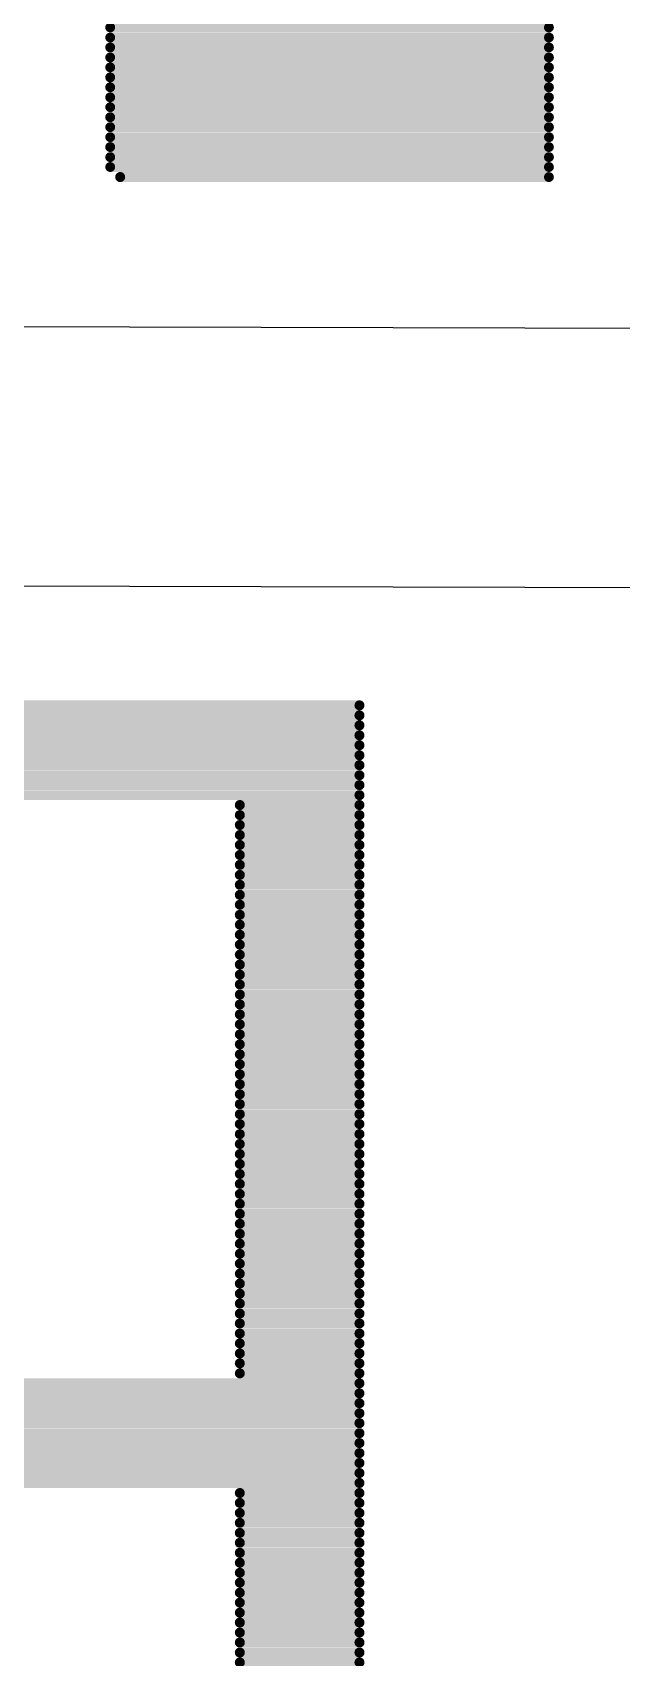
# Model space of a CAD drawing. Header units: inches. Extents: x 0 to 5455, y -5 to 5444.
# Drawn here: x 7.391 to 7.766, y 29.337 to 30.372 of the extents above; entities that cross this region are included whole.
import ezdxf

# ---------------------------------------------------------------- set-up
doc = ezdxf.new("R2010")
doc.units = ezdxf.units.IN
doc.layers.add('Bottom Overlay', color=54, linetype='Continuous')
doc.layers.add('Top Layer', color=1, linetype='Continuous')

# ---------------------------------------------------------------- blocks, each defined once
blk = doc.blocks.new('5394DE47_A0E8_4329_8464_7791B7C19310_33')
at = {"layer": 'Bottom Overlay'}
for points in [[(14.3208, -0.3781, 0.00635, 0.00635, 0), (14.2446, -0.3781, 0.00635, 0.00635, 0)], [(14.3208, -0.3844, 0.00635, 0.00635, 0), (14.2446, -0.3844, 0.00635, 0.00635, 0)], [(14.3208, -0.3908, 0.00635, 0.00635, 0), (14.2446, -0.3908, 0.00635, 0.00635, 0)], [(14.3208, -0.3971, 0.00635, 0.00635, 0), (14.2446, -0.3971, 0.00635, 0.00635, 0)], [(14.3208, -0.4035, 0.00635, 0.00635, 0), (14.2446, -0.4035, 0.00635, 0.00635, 0)], [(14.3208, -0.4098, 0.00635, 0.00635, 0), (14.2446, -0.4098, 0.00635, 0.00635, 0)], [(14.3208, -0.4162, 0.00635, 0.00635, 0), (14.2446, -0.4162, 0.00635, 0.00635, 0)], [(14.3208, -0.4225, 0.00635, 0.00635, 0), (14.2446, -0.4225, 0.00635, 0.00635, 0)], [(14.3208, -0.4289, 0.00635, 0.00635, 0), (14.2446, -0.4289, 0.00635, 0.00635, 0)], [(14.3208, -0.4352, 0.00635, 0.00635, 0), (14.2446, -0.4352, 0.00635, 0.00635, 0)], [(14.3208, -0.4416, 0.00635, 0.00635, 0), (14.2446, -0.4416, 0.00635, 0.00635, 0)], [(14.3208, -0.4479, 0.00635, 0.00635, 0), (14.2446, -0.4479, 0.00635, 0.00635, 0)], [(14.3208, -0.4543, 0.00635, 0.00635, 0), (14.2446, -0.4543, 0.00635, 0.00635, 0)], [(14.3208, -0.4606, 0.00635, 0.00635, 0), (14.2446, -0.4606, 0.00635, 0.00635, 0)], [(14.3208, -0.467, 0.00635, 0.00635, 0), (14.2446, -0.467, 0.00635, 0.00635, 0)], [(14.3208, -0.4733, 0.00635, 0.00635, 0), (14.2446, -0.4733, 0.00635, 0.00635, 0)], [(14.3208, -0.4797, 0.00635, 0.00635, 0), (14.2446, -0.4797, 0.00635, 0.00635, 0)], [(14.3208, -0.486, 0.00635, 0.00635, 0), (14.2446, -0.486, 0.00635, 0.00635, 0)], [(14.8669, -0.4924, 0.00635, 0.00635, 0), (14.2446, -0.4924, 0.00635, 0.00635, 0)], [(14.8605, -0.4987, 0.00635, 0.00635, 0), (14.2446, -0.4987, 0.00635, 0.00635, 0)], [(14.8478, -0.5051, 0.00635, 0.00635, 0), (14.2446, -0.5051, 0.00635, 0.00635, 0)], [(14.8288, -0.5114, 0.00635, 0.00635, 0), (14.2446, -0.5114, 0.00635, 0.00635, 0)], [(14.8161, -0.5178, 0.00635, 0.00635, 0), (14.2446, -0.5178, 0.00635, 0.00635, 0)], [(14.8034, -0.5241, 0.00635, 0.00635, 0), (14.2446, -0.5241, 0.00635, 0.00635, 0)], [(14.8161, -0.5305, 0.00635, 0.00635, 0), (14.2446, -0.5305, 0.00635, 0.00635, 0)], [(14.8288, -0.5368, 0.00635, 0.00635, 0), (14.2446, -0.5368, 0.00635, 0.00635, 0)], [(14.8415, -0.5432, 0.00635, 0.00635, 0), (14.2446, -0.5432, 0.00635, 0.00635, 0)], [(14.8542, -0.5495, 0.00635, 0.00635, 0), (14.2446, -0.5495, 0.00635, 0.00635, 0)], [(14.8605, -0.5559, 0.00635, 0.00635, 0), (14.2446, -0.5559, 0.00635, 0.00635, 0)], [(14.3208, -0.5622, 0.00635, 0.00635, 0), (14.2446, -0.5622, 0.00635, 0.00635, 0)], [(14.3208, -0.5686, 0.00635, 0.00635, 0), (14.2446, -0.5686, 0.00635, 0.00635, 0)], [(14.3208, -0.5749, 0.00635, 0.00635, 0), (14.2446, -0.5749, 0.00635, 0.00635, 0)], [(14.3208, -0.5813, 0.00635, 0.00635, 0), (14.2446, -0.5813, 0.00635, 0.00635, 0)], [(14.3208, -0.5876, 0.00635, 0.00635, 0), (14.2446, -0.5876, 0.00635, 0.00635, 0)], [(14.3208, -0.594, 0.00635, 0.00635, 0), (14.2446, -0.594, 0.00635, 0.00635, 0)], [(14.3208, -0.6003, 0.00635, 0.00635, 0), (14.2446, -0.6003, 0.00635, 0.00635, 0)], [(14.3208, -0.6067, 0.00635, 0.00635, 0), (14.2446, -0.6067, 0.00635, 0.00635, 0)], [(14.3208, -0.613, 0.00635, 0.00635, 0), (14.2446, -0.613, 0.00635, 0.00635, 0)], [(14.3208, -0.6194, 0.00635, 0.00635, 0), (14.2446, -0.6194, 0.00635, 0.00635, 0)], [(14.3208, -0.6257, 0.00635, 0.00635, 0), (14.2446, -0.6257, 0.00635, 0.00635, 0)], [(14.3208, -0.6321, 0.00635, 0.00635, 0), (14.2446, -0.6321, 0.00635, 0.00635, 0)], [(14.3208, -0.6384, 0.00635, 0.00635, 0), (14.2446, -0.6384, 0.00635, 0.00635, 0)], [(14.3208, -0.6448, 0.00635, 0.00635, 0), (14.2446, -0.6448, 0.00635, 0.00635, 0)], [(14.3208, -0.6511, 0.00635, 0.00635, 0), (14.2446, -0.6511, 0.00635, 0.00635, 0)], [(14.3208, -0.6575, 0.00635, 0.00635, 0), (14.2446, -0.6575, 0.00635, 0.00635, 0)], [(14.3208, -0.6638, 0.00635, 0.00635, 0), (14.2446, -0.6638, 0.00635, 0.00635, 0)], [(14.3208, -0.6702, 0.00635, 0.00635, 0), (14.2446, -0.6702, 0.00635, 0.00635, 0)], [(14.3208, -0.6765, 0.00635, 0.00635, 0), (14.2446, -0.6765, 0.00635, 0.00635, 0)], [(14.3208, -0.6829, 0.00635, 0.00635, 0), (14.2446, -0.6829, 0.00635, 0.00635, 0)], [(14.3208, -0.6892, 0.00635, 0.00635, 0), (14.2446, -0.6892, 0.00635, 0.00635, 0)], [(14.3208, -0.6956, 0.00635, 0.00635, 0), (14.2446, -0.6956, 0.00635, 0.00635, 0)], [(14.3208, -0.7019, 0.00635, 0.00635, 0), (14.2446, -0.7019, 0.00635, 0.00635, 0)], [(14.3208, -0.7083, 0.00635, 0.00635, 0), (14.2446, -0.7083, 0.00635, 0.00635, 0)], [(14.3208, -0.7146, 0.00635, 0.00635, 0), (14.2446, -0.7146, 0.00635, 0.00635, 0)], [(14.3208, -0.721, 0.00635, 0.00635, 0), (14.2446, -0.721, 0.00635, 0.00635, 0)], [(14.3208, -0.7273, 0.00635, 0.00635, 0), (14.2446, -0.7273, 0.00635, 0.00635, 0)], [(14.3208, -0.7337, 0.00635, 0.00635, 0), (14.2446, -0.7337, 0.00635, 0.00635, 0)], [(14.3208, -0.74, 0.00635, 0.00635, 0), (14.2446, -0.74, 0.00635, 0.00635, 0)], [(14.3208, -0.7464, 0.00635, 0.00635, 0), (14.2446, -0.7464, 0.00635, 0.00635, 0)], [(14.3208, -0.7527, 0.00635, 0.00635, 0), (14.2446, -0.7527, 0.00635, 0.00635, 0)], [(14.3208, -0.7591, 0.00635, 0.00635, 0), (14.2446, -0.7591, 0.00635, 0.00635, 0)], [(14.3208, -0.7654, 0.00635, 0.00635, 0), (14.2446, -0.7654, 0.00635, 0.00635, 0)], [(14.3208, -0.7718, 0.00635, 0.00635, 0), (14.2446, -0.7718, 0.00635, 0.00635, 0)], [(14.3208, -0.7781, 0.00635, 0.00635, 0), (14.2446, -0.7781, 0.00635, 0.00635, 0)], [(14.3208, -0.7845, 0.00635, 0.00635, 0), (14.2446, -0.7845, 0.00635, 0.00635, 0)], [(14.3208, -0.7908, 0.00635, 0.00635, 0), (14.2446, -0.7908, 0.00635, 0.00635, 0)], [(14.3208, -0.7972, 0.00635, 0.00635, 0), (14.2446, -0.7972, 0.00635, 0.00635, 0)], [(14.3208, -0.8035, 0.00635, 0.00635, 0), (14.2446, -0.8035, 0.00635, 0.00635, 0)], [(14.3208, -0.8099, 0.00635, 0.00635, 0), (14.2446, -0.8099, 0.00635, 0.00635, 0)], [(14.3208, -0.8162, 0.00635, 0.00635, 0), (14.2446, -0.8162, 0.00635, 0.00635, 0)], [(14.3208, -0.8226, 0.00635, 0.00635, 0), (14.2446, -0.8226, 0.00635, 0.00635, 0)], [(14.3208, -0.8289, 0.00635, 0.00635, 0), (14.2446, -0.8289, 0.00635, 0.00635, 0)], [(14.3208, -0.8353, 0.00635, 0.00635, 0), (14.2446, -0.8353, 0.00635, 0.00635, 0)], [(14.3208, -0.8416, 0.00635, 0.00635, 0), (14.2446, -0.8416, 0.00635, 0.00635, 0)], [(14.3208, -0.848, 0.00635, 0.00635, 0), (14.2446, -0.848, 0.00635, 0.00635, 0)], [(14.3208, -0.8543, 0.00635, 0.00635, 0), (14.2446, -0.8543, 0.00635, 0.00635, 0)], [(14.3208, -0.8607, 0.00635, 0.00635, 0), (14.2446, -0.8607, 0.00635, 0.00635, 0)], [(14.3208, -0.867, 0.00635, 0.00635, 0), (14.2446, -0.867, 0.00635, 0.00635, 0)], [(14.3208, -0.8734, 0.00635, 0.00635, 0), (14.2446, -0.8734, 0.00635, 0.00635, 0)], [(14.3208, -0.8797, 0.00635, 0.00635, 0), (14.2446, -0.8797, 0.00635, 0.00635, 0)], [(14.3208, -0.8861, 0.00635, 0.00635, 0), (14.2446, -0.8861, 0.00635, 0.00635, 0)], [(14.3208, -0.8924, 0.00635, 0.00635, 0), (14.2446, -0.8924, 0.00635, 0.00635, 0)], [(14.3208, -0.8988, 0.00635, 0.00635, 0), (14.2446, -0.8988, 0.00635, 0.00635, 0)], [(14.3208, -0.9051, 0.00635, 0.00635, 0), (14.2446, -0.9051, 0.00635, 0.00635, 0)], [(14.3208, -0.9115, 0.00635, 0.00635, 0), (14.2446, -0.9115, 0.00635, 0.00635, 0)], [(14.3208, -0.9178, 0.00635, 0.00635, 0), (14.2446, -0.9178, 0.00635, 0.00635, 0)], [(14.3208, -0.9242, 0.00635, 0.00635, 0), (14.2446, -0.9242, 0.00635, 0.00635, 0)], [(14.8478, -0.9305, 0.00635, 0.00635, 0), (14.2446, -0.9305, 0.00635, 0.00635, 0)], [(14.8415, -0.9369, 0.00635, 0.00635, 0), (14.2446, -0.9369, 0.00635, 0.00635, 0)], [(14.8288, -0.9432, 0.00635, 0.00635, 0), (14.2446, -0.9432, 0.00635, 0.00635, 0)], [(14.8161, -0.9496, 0.00635, 0.00635, 0), (14.2446, -0.9496, 0.00635, 0.00635, 0)], [(14.8034, -0.9559, 0.00635, 0.00635, 0), (14.2446, -0.9559, 0.00635, 0.00635, 0)], [(14.7907, -0.9623, 0.00635, 0.00635, 0), (14.2446, -0.9623, 0.00635, 0.00635, 0)], [(14.7716, -0.9686, 0.00635, 0.00635, 0), (14.2446, -0.9686, 0.00635, 0.00635, 0)], [(14.7462, -0.975, 0.00635, 0.00635, 0), (14.2446, -0.975, 0.00635, 0.00635, 0)], [(14.7208, -0.9813, 0.00635, 0.00635, 0), (14.2446, -0.9813, 0.00635, 0.00635, 0)], [(14.67, -0.9877, 0.00635, 0.00635, 0), (14.2446, -0.9877, 0.00635, 0.00635, 0)], [(14.397, -1.3242, 0.00635, 0.00635, 0), (14.1239, -1.3242, 0.00635, 0.00635, 0)], [(14.4033, -1.3306, 0.00635, 0.00635, 0), (14.1239, -1.3306, 0.00635, 0.00635, 0)], [(14.4033, -1.3369, 0.00635, 0.00635, 0), (14.1239, -1.3369, 0.00635, 0.00635, 0)], [(14.4033, -1.3433, 0.00635, 0.00635, 0), (14.1239, -1.3433, 0.00635, 0.00635, 0)], [(14.4033, -1.3496, 0.00635, 0.00635, 0), (14.1239, -1.3496, 0.00635, 0.00635, 0)], [(14.4033, -1.356, 0.00635, 0.00635, 0), (14.1239, -1.356, 0.00635, 0.00635, 0)], [(14.4033, -1.3623, 0.00635, 0.00635, 0), (14.1239, -1.3623, 0.00635, 0.00635, 0)], [(14.4033, -1.3687, 0.00635, 0.00635, 0), (14.1239, -1.3687, 0.00635, 0.00635, 0)], [(14.4033, -1.375, 0.00635, 0.00635, 0), (14.1239, -1.375, 0.00635, 0.00635, 0)], [(14.4033, -1.3814, 0.00635, 0.00635, 0), (14.1239, -1.3814, 0.00635, 0.00635, 0)], [(14.4033, -1.3877, 0.00635, 0.00635, 0), (14.1239, -1.3877, 0.00635, 0.00635, 0)], [(14.4033, -1.3941, 0.00635, 0.00635, 0), (14.1239, -1.3941, 0.00635, 0.00635, 0)], [(14.4033, -1.4004, 0.00635, 0.00635, 0), (14.1239, -1.4004, 0.00635, 0.00635, 0)], [(14.4033, -1.4068, 0.00635, 0.00635, 0), (14.1239, -1.4068, 0.00635, 0.00635, 0)], [(14.4033, -1.4131, 0.00635, 0.00635, 0), (14.1239, -1.4131, 0.00635, 0.00635, 0)], [(14.4033, -1.4195, 0.00635, 0.00635, 0), (14.1239, -1.4195, 0.00635, 0.00635, 0)]]:
    blk.add_lwpolyline(points, format="xyseb", dxfattribs=at)
for points in [[(14.243, -0.3781, 0.00317, 0.00317, 1), (14.2462, -0.3781, 0.00317, 0.00317, 1)], [(14.243, -0.3844, 0.00317, 0.00317, 1), (14.2462, -0.3844, 0.00317, 0.00317, 1)], [(14.3192, -0.3781, 0.00317, 0.00317, 1), (14.3224, -0.3781, 0.00317, 0.00317, 1)], [(14.3192, -0.3844, 0.00317, 0.00317, 1), (14.3224, -0.3844, 0.00317, 0.00317, 1)], [(14.243, -0.3908, 0.00317, 0.00317, 1), (14.2462, -0.3908, 0.00317, 0.00317, 1)], [(14.3192, -0.3908, 0.00317, 0.00317, 1), (14.3224, -0.3908, 0.00317, 0.00317, 1)], [(14.243, -0.3971, 0.00317, 0.00317, 1), (14.2462, -0.3971, 0.00317, 0.00317, 1)], [(14.243, -0.4035, 0.00317, 0.00317, 1), (14.2462, -0.4035, 0.00317, 0.00317, 1)], [(14.3192, -0.3971, 0.00317, 0.00317, 1), (14.3224, -0.3971, 0.00317, 0.00317, 1)], [(14.3192, -0.4035, 0.00317, 0.00317, 1), (14.3224, -0.4035, 0.00317, 0.00317, 1)], [(14.243, -0.4098, 0.00317, 0.00317, 1), (14.2462, -0.4098, 0.00317, 0.00317, 1)], [(14.243, -0.4162, 0.00317, 0.00317, 1), (14.2462, -0.4162, 0.00317, 0.00317, 1)], [(14.3192, -0.4098, 0.00317, 0.00317, 1), (14.3224, -0.4098, 0.00317, 0.00317, 1)], [(14.3192, -0.4162, 0.00317, 0.00317, 1), (14.3224, -0.4162, 0.00317, 0.00317, 1)], [(14.243, -0.4225, 0.00317, 0.00317, 1), (14.2462, -0.4225, 0.00317, 0.00317, 1)], [(14.3192, -0.4225, 0.00317, 0.00317, 1), (14.3224, -0.4225, 0.00317, 0.00317, 1)], [(14.243, -0.4289, 0.00317, 0.00317, 1), (14.2462, -0.4289, 0.00317, 0.00317, 1)], [(14.243, -0.4352, 0.00317, 0.00317, 1), (14.2462, -0.4352, 0.00317, 0.00317, 1)], [(14.3192, -0.4289, 0.00317, 0.00317, 1), (14.3224, -0.4289, 0.00317, 0.00317, 1)], [(14.3192, -0.4352, 0.00317, 0.00317, 1), (14.3224, -0.4352, 0.00317, 0.00317, 1)], [(14.243, -0.4416, 0.00317, 0.00317, 1), (14.2462, -0.4416, 0.00317, 0.00317, 1)], [(14.243, -0.4479, 0.00317, 0.00317, 1), (14.2462, -0.4479, 0.00317, 0.00317, 1)], [(14.3192, -0.4416, 0.00317, 0.00317, 1), (14.3224, -0.4416, 0.00317, 0.00317, 1)], [(14.3192, -0.4479, 0.00317, 0.00317, 1), (14.3224, -0.4479, 0.00317, 0.00317, 1)], [(14.243, -0.4543, 0.00317, 0.00317, 1), (14.2462, -0.4543, 0.00317, 0.00317, 1)], [(14.3192, -0.4543, 0.00317, 0.00317, 1), (14.3224, -0.4543, 0.00317, 0.00317, 1)], [(14.243, -0.4606, 0.00317, 0.00317, 1), (14.2462, -0.4606, 0.00317, 0.00317, 1)], [(14.243, -0.467, 0.00317, 0.00317, 1), (14.2462, -0.467, 0.00317, 0.00317, 1)], [(14.3192, -0.4606, 0.00317, 0.00317, 1), (14.3224, -0.4606, 0.00317, 0.00317, 1)], [(14.3192, -0.467, 0.00317, 0.00317, 1), (14.3224, -0.467, 0.00317, 0.00317, 1)], [(14.243, -0.4733, 0.00317, 0.00317, 1), (14.2462, -0.4733, 0.00317, 0.00317, 1)], [(14.3192, -0.4733, 0.00317, 0.00317, 1), (14.3224, -0.4733, 0.00317, 0.00317, 1)], [(14.243, -0.4797, 0.00317, 0.00317, 1), (14.2462, -0.4797, 0.00317, 0.00317, 1)], [(14.243, -0.486, 0.00317, 0.00317, 1), (14.2462, -0.486, 0.00317, 0.00317, 1)], [(14.3192, -0.4797, 0.00317, 0.00317, 1), (14.3224, -0.4797, 0.00317, 0.00317, 1)], [(14.3192, -0.486, 0.00317, 0.00317, 1), (14.3224, -0.486, 0.00317, 0.00317, 1)], [(14.243, -0.4924, 0.00317, 0.00317, 1), (14.2462, -0.4924, 0.00317, 0.00317, 1)], [(14.243, -0.4987, 0.00317, 0.00317, 1), (14.2462, -0.4987, 0.00317, 0.00317, 1)], [(14.243, -0.5051, 0.00317, 0.00317, 1), (14.2462, -0.5051, 0.00317, 0.00317, 1)], [(14.243, -0.5114, 0.00317, 0.00317, 1), (14.2462, -0.5114, 0.00317, 0.00317, 1)], [(14.243, -0.5178, 0.00317, 0.00317, 1), (14.2462, -0.5178, 0.00317, 0.00317, 1)], [(14.243, -0.5241, 0.00317, 0.00317, 1), (14.2462, -0.5241, 0.00317, 0.00317, 1)], [(14.243, -0.5305, 0.00317, 0.00317, 1), (14.2462, -0.5305, 0.00317, 0.00317, 1)], [(14.243, -0.5368, 0.00317, 0.00317, 1), (14.2462, -0.5368, 0.00317, 0.00317, 1)], [(14.243, -0.5432, 0.00317, 0.00317, 1), (14.2462, -0.5432, 0.00317, 0.00317, 1)], [(14.243, -0.5495, 0.00317, 0.00317, 1), (14.2462, -0.5495, 0.00317, 0.00317, 1)], [(14.243, -0.5559, 0.00317, 0.00317, 1), (14.2462, -0.5559, 0.00317, 0.00317, 1)], [(14.243, -0.5622, 0.00317, 0.00317, 1), (14.2462, -0.5622, 0.00317, 0.00317, 1)], [(14.243, -0.5686, 0.00317, 0.00317, 1), (14.2462, -0.5686, 0.00317, 0.00317, 1)], [(14.3192, -0.5622, 0.00317, 0.00317, 1), (14.3224, -0.5622, 0.00317, 0.00317, 1)], [(14.3192, -0.5686, 0.00317, 0.00317, 1), (14.3224, -0.5686, 0.00317, 0.00317, 1)], [(14.243, -0.5749, 0.00317, 0.00317, 1), (14.2462, -0.5749, 0.00317, 0.00317, 1)], [(14.243, -0.5813, 0.00317, 0.00317, 1), (14.2462, -0.5813, 0.00317, 0.00317, 1)], [(14.3192, -0.5749, 0.00317, 0.00317, 1), (14.3224, -0.5749, 0.00317, 0.00317, 1)], [(14.3192, -0.5813, 0.00317, 0.00317, 1), (14.3224, -0.5813, 0.00317, 0.00317, 1)], [(14.243, -0.5876, 0.00317, 0.00317, 1), (14.2462, -0.5876, 0.00317, 0.00317, 1)], [(14.3192, -0.5876, 0.00317, 0.00317, 1), (14.3224, -0.5876, 0.00317, 0.00317, 1)], [(14.243, -0.594, 0.00317, 0.00317, 1), (14.2462, -0.594, 0.00317, 0.00317, 1)], [(14.243, -0.6003, 0.00317, 0.00317, 1), (14.2462, -0.6003, 0.00317, 0.00317, 1)], [(14.3192, -0.594, 0.00317, 0.00317, 1), (14.3224, -0.594, 0.00317, 0.00317, 1)], [(14.3192, -0.6003, 0.00317, 0.00317, 1), (14.3224, -0.6003, 0.00317, 0.00317, 1)], [(14.243, -0.6067, 0.00317, 0.00317, 1), (14.2462, -0.6067, 0.00317, 0.00317, 1)], [(14.243, -0.613, 0.00317, 0.00317, 1), (14.2462, -0.613, 0.00317, 0.00317, 1)], [(14.3192, -0.6067, 0.00317, 0.00317, 1), (14.3224, -0.6067, 0.00317, 0.00317, 1)], [(14.3192, -0.613, 0.00317, 0.00317, 1), (14.3224, -0.613, 0.00317, 0.00317, 1)], [(14.243, -0.6194, 0.00317, 0.00317, 1), (14.2462, -0.6194, 0.00317, 0.00317, 1)], [(14.3192, -0.6194, 0.00317, 0.00317, 1), (14.3224, -0.6194, 0.00317, 0.00317, 1)], [(14.243, -0.6257, 0.00317, 0.00317, 1), (14.2462, -0.6257, 0.00317, 0.00317, 1)], [(14.243, -0.6321, 0.00317, 0.00317, 1), (14.2462, -0.6321, 0.00317, 0.00317, 1)], [(14.3192, -0.6257, 0.00317, 0.00317, 1), (14.3224, -0.6257, 0.00317, 0.00317, 1)], [(14.3192, -0.6321, 0.00317, 0.00317, 1), (14.3224, -0.6321, 0.00317, 0.00317, 1)], [(14.243, -0.6384, 0.00317, 0.00317, 1), (14.2462, -0.6384, 0.00317, 0.00317, 1)], [(14.243, -0.6448, 0.00317, 0.00317, 1), (14.2462, -0.6448, 0.00317, 0.00317, 1)], [(14.3192, -0.6384, 0.00317, 0.00317, 1), (14.3224, -0.6384, 0.00317, 0.00317, 1)], [(14.3192, -0.6448, 0.00317, 0.00317, 1), (14.3224, -0.6448, 0.00317, 0.00317, 1)], [(14.243, -0.6511, 0.00317, 0.00317, 1), (14.2462, -0.6511, 0.00317, 0.00317, 1)], [(14.3192, -0.6511, 0.00317, 0.00317, 1), (14.3224, -0.6511, 0.00317, 0.00317, 1)], [(14.243, -0.6575, 0.00317, 0.00317, 1), (14.2462, -0.6575, 0.00317, 0.00317, 1)], [(14.243, -0.6638, 0.00317, 0.00317, 1), (14.2462, -0.6638, 0.00317, 0.00317, 1)], [(14.3192, -0.6575, 0.00317, 0.00317, 1), (14.3224, -0.6575, 0.00317, 0.00317, 1)], [(14.3192, -0.6638, 0.00317, 0.00317, 1), (14.3224, -0.6638, 0.00317, 0.00317, 1)], [(14.243, -0.6702, 0.00317, 0.00317, 1), (14.2462, -0.6702, 0.00317, 0.00317, 1)], [(14.3192, -0.6702, 0.00317, 0.00317, 1), (14.3224, -0.6702, 0.00317, 0.00317, 1)], [(14.243, -0.6765, 0.00317, 0.00317, 1), (14.2462, -0.6765, 0.00317, 0.00317, 1)], [(14.243, -0.6829, 0.00317, 0.00317, 1), (14.2462, -0.6829, 0.00317, 0.00317, 1)], [(14.3192, -0.6765, 0.00317, 0.00317, 1), (14.3224, -0.6765, 0.00317, 0.00317, 1)], [(14.3192, -0.6829, 0.00317, 0.00317, 1), (14.3224, -0.6829, 0.00317, 0.00317, 1)], [(14.243, -0.6892, 0.00317, 0.00317, 1), (14.2462, -0.6892, 0.00317, 0.00317, 1)], [(14.243, -0.6956, 0.00317, 0.00317, 1), (14.2462, -0.6956, 0.00317, 0.00317, 1)], [(14.3192, -0.6892, 0.00317, 0.00317, 1), (14.3224, -0.6892, 0.00317, 0.00317, 1)], [(14.3192, -0.6956, 0.00317, 0.00317, 1), (14.3224, -0.6956, 0.00317, 0.00317, 1)], [(14.243, -0.7019, 0.00317, 0.00317, 1), (14.2462, -0.7019, 0.00317, 0.00317, 1)], [(14.3192, -0.7019, 0.00317, 0.00317, 1), (14.3224, -0.7019, 0.00317, 0.00317, 1)], [(14.243, -0.7083, 0.00317, 0.00317, 1), (14.2462, -0.7083, 0.00317, 0.00317, 1)], [(14.243, -0.7146, 0.00317, 0.00317, 1), (14.2462, -0.7146, 0.00317, 0.00317, 1)], [(14.3192, -0.7083, 0.00317, 0.00317, 1), (14.3224, -0.7083, 0.00317, 0.00317, 1)], [(14.3192, -0.7146, 0.00317, 0.00317, 1), (14.3224, -0.7146, 0.00317, 0.00317, 1)], [(14.243, -0.721, 0.00317, 0.00317, 1), (14.2462, -0.721, 0.00317, 0.00317, 1)], [(14.243, -0.7273, 0.00317, 0.00317, 1), (14.2462, -0.7273, 0.00317, 0.00317, 1)], [(14.3192, -0.721, 0.00317, 0.00317, 1), (14.3224, -0.721, 0.00317, 0.00317, 1)], [(14.3192, -0.7273, 0.00317, 0.00317, 1), (14.3224, -0.7273, 0.00317, 0.00317, 1)], [(14.243, -0.7337, 0.00317, 0.00317, 1), (14.2462, -0.7337, 0.00317, 0.00317, 1)], [(14.3192, -0.7337, 0.00317, 0.00317, 1), (14.3224, -0.7337, 0.00317, 0.00317, 1)], [(14.243, -0.74, 0.00317, 0.00317, 1), (14.2462, -0.74, 0.00317, 0.00317, 1)], [(14.243, -0.7464, 0.00317, 0.00317, 1), (14.2462, -0.7464, 0.00317, 0.00317, 1)], [(14.3192, -0.74, 0.00317, 0.00317, 1), (14.3224, -0.74, 0.00317, 0.00317, 1)], [(14.3192, -0.7464, 0.00317, 0.00317, 1), (14.3224, -0.7464, 0.00317, 0.00317, 1)], [(14.243, -0.7527, 0.00317, 0.00317, 1), (14.2462, -0.7527, 0.00317, 0.00317, 1)], [(14.3192, -0.7527, 0.00317, 0.00317, 1), (14.3224, -0.7527, 0.00317, 0.00317, 1)], [(14.243, -0.7591, 0.00317, 0.00317, 1), (14.2462, -0.7591, 0.00317, 0.00317, 1)], [(14.243, -0.7654, 0.00317, 0.00317, 1), (14.2462, -0.7654, 0.00317, 0.00317, 1)], [(14.3192, -0.7591, 0.00317, 0.00317, 1), (14.3224, -0.7591, 0.00317, 0.00317, 1)], [(14.3192, -0.7654, 0.00317, 0.00317, 1), (14.3224, -0.7654, 0.00317, 0.00317, 1)], [(14.243, -0.7718, 0.00317, 0.00317, 1), (14.2462, -0.7718, 0.00317, 0.00317, 1)], [(14.243, -0.7781, 0.00317, 0.00317, 1), (14.2462, -0.7781, 0.00317, 0.00317, 1)], [(14.3192, -0.7718, 0.00317, 0.00317, 1), (14.3224, -0.7718, 0.00317, 0.00317, 1)], [(14.3192, -0.7781, 0.00317, 0.00317, 1), (14.3224, -0.7781, 0.00317, 0.00317, 1)], [(14.243, -0.7845, 0.00317, 0.00317, 1), (14.2462, -0.7845, 0.00317, 0.00317, 1)], [(14.3192, -0.7845, 0.00317, 0.00317, 1), (14.3224, -0.7845, 0.00317, 0.00317, 1)], [(14.243, -0.7908, 0.00317, 0.00317, 1), (14.2462, -0.7908, 0.00317, 0.00317, 1)], [(14.243, -0.7972, 0.00317, 0.00317, 1), (14.2462, -0.7972, 0.00317, 0.00317, 1)], [(14.3192, -0.7908, 0.00317, 0.00317, 1), (14.3224, -0.7908, 0.00317, 0.00317, 1)], [(14.3192, -0.7972, 0.00317, 0.00317, 1), (14.3224, -0.7972, 0.00317, 0.00317, 1)], [(14.243, -0.8035, 0.00317, 0.00317, 1), (14.2462, -0.8035, 0.00317, 0.00317, 1)], [(14.243, -0.8099, 0.00317, 0.00317, 1), (14.2462, -0.8099, 0.00317, 0.00317, 1)], [(14.3192, -0.8035, 0.00317, 0.00317, 1), (14.3224, -0.8035, 0.00317, 0.00317, 1)], [(14.3192, -0.8099, 0.00317, 0.00317, 1), (14.3224, -0.8099, 0.00317, 0.00317, 1)], [(14.243, -0.8162, 0.00317, 0.00317, 1), (14.2462, -0.8162, 0.00317, 0.00317, 1)], [(14.3192, -0.8162, 0.00317, 0.00317, 1), (14.3224, -0.8162, 0.00317, 0.00317, 1)], [(14.243, -0.8226, 0.00317, 0.00317, 1), (14.2462, -0.8226, 0.00317, 0.00317, 1)], [(14.243, -0.8289, 0.00317, 0.00317, 1), (14.2462, -0.8289, 0.00317, 0.00317, 1)], [(14.3192, -0.8226, 0.00317, 0.00317, 1), (14.3224, -0.8226, 0.00317, 0.00317, 1)], [(14.3192, -0.8289, 0.00317, 0.00317, 1), (14.3224, -0.8289, 0.00317, 0.00317, 1)], [(14.243, -0.8353, 0.00317, 0.00317, 1), (14.2462, -0.8353, 0.00317, 0.00317, 1)], [(14.3192, -0.8353, 0.00317, 0.00317, 1), (14.3224, -0.8353, 0.00317, 0.00317, 1)], [(14.243, -0.8416, 0.00317, 0.00317, 1), (14.2462, -0.8416, 0.00317, 0.00317, 1)], [(14.243, -0.848, 0.00317, 0.00317, 1), (14.2462, -0.848, 0.00317, 0.00317, 1)], [(14.3192, -0.8416, 0.00317, 0.00317, 1), (14.3224, -0.8416, 0.00317, 0.00317, 1)], [(14.3192, -0.848, 0.00317, 0.00317, 1), (14.3224, -0.848, 0.00317, 0.00317, 1)], [(14.243, -0.8543, 0.00317, 0.00317, 1), (14.2462, -0.8543, 0.00317, 0.00317, 1)], [(14.243, -0.8607, 0.00317, 0.00317, 1), (14.2462, -0.8607, 0.00317, 0.00317, 1)], [(14.3192, -0.8543, 0.00317, 0.00317, 1), (14.3224, -0.8543, 0.00317, 0.00317, 1)], [(14.3192, -0.8607, 0.00317, 0.00317, 1), (14.3224, -0.8607, 0.00317, 0.00317, 1)], [(14.243, -0.867, 0.00317, 0.00317, 1), (14.2462, -0.867, 0.00317, 0.00317, 1)], [(14.3192, -0.867, 0.00317, 0.00317, 1), (14.3224, -0.867, 0.00317, 0.00317, 1)], [(14.243, -0.8734, 0.00317, 0.00317, 1), (14.2462, -0.8734, 0.00317, 0.00317, 1)], [(14.243, -0.8797, 0.00317, 0.00317, 1), (14.2462, -0.8797, 0.00317, 0.00317, 1)], [(14.3192, -0.8734, 0.00317, 0.00317, 1), (14.3224, -0.8734, 0.00317, 0.00317, 1)], [(14.3192, -0.8797, 0.00317, 0.00317, 1), (14.3224, -0.8797, 0.00317, 0.00317, 1)], [(14.243, -0.8861, 0.00317, 0.00317, 1), (14.2462, -0.8861, 0.00317, 0.00317, 1)], [(14.243, -0.8924, 0.00317, 0.00317, 1), (14.2462, -0.8924, 0.00317, 0.00317, 1)], [(14.3192, -0.8861, 0.00317, 0.00317, 1), (14.3224, -0.8861, 0.00317, 0.00317, 1)], [(14.3192, -0.8924, 0.00317, 0.00317, 1), (14.3224, -0.8924, 0.00317, 0.00317, 1)], [(14.243, -0.8988, 0.00317, 0.00317, 1), (14.2462, -0.8988, 0.00317, 0.00317, 1)], [(14.3192, -0.8988, 0.00317, 0.00317, 1), (14.3224, -0.8988, 0.00317, 0.00317, 1)], [(14.243, -0.9051, 0.00317, 0.00317, 1), (14.2462, -0.9051, 0.00317, 0.00317, 1)], [(14.243, -0.9115, 0.00317, 0.00317, 1), (14.2462, -0.9115, 0.00317, 0.00317, 1)], [(14.3192, -0.9051, 0.00317, 0.00317, 1), (14.3224, -0.9051, 0.00317, 0.00317, 1)], [(14.3192, -0.9115, 0.00317, 0.00317, 1), (14.3224, -0.9115, 0.00317, 0.00317, 1)], [(14.243, -0.9178, 0.00317, 0.00317, 1), (14.2462, -0.9178, 0.00317, 0.00317, 1)], [(14.243, -0.9242, 0.00317, 0.00317, 1), (14.2462, -0.9242, 0.00317, 0.00317, 1)], [(14.3192, -0.9178, 0.00317, 0.00317, 1), (14.3224, -0.9178, 0.00317, 0.00317, 1)], [(14.3192, -0.9242, 0.00317, 0.00317, 1), (14.3224, -0.9242, 0.00317, 0.00317, 1)], [(14.243, -0.9305, 0.00317, 0.00317, 1), (14.2462, -0.9305, 0.00317, 0.00317, 1)], [(14.243, -0.9369, 0.00317, 0.00317, 1), (14.2462, -0.9369, 0.00317, 0.00317, 1)], [(14.243, -0.9432, 0.00317, 0.00317, 1), (14.2462, -0.9432, 0.00317, 0.00317, 1)], [(14.243, -0.9496, 0.00317, 0.00317, 1), (14.2462, -0.9496, 0.00317, 0.00317, 1)], [(14.243, -0.9559, 0.00317, 0.00317, 1), (14.2462, -0.9559, 0.00317, 0.00317, 1)], [(14.243, -0.9623, 0.00317, 0.00317, 1), (14.2462, -0.9623, 0.00317, 0.00317, 1)], [(14.243, -0.9686, 0.00317, 0.00317, 1), (14.2462, -0.9686, 0.00317, 0.00317, 1)], [(14.243, -0.975, 0.00317, 0.00317, 1), (14.2462, -0.975, 0.00317, 0.00317, 1)], [(14.243, -0.9813, 0.00317, 0.00317, 1), (14.2462, -0.9813, 0.00317, 0.00317, 1)], [(14.243, -0.9877, 0.00317, 0.00317, 1), (14.2462, -0.9877, 0.00317, 0.00317, 1)], [(14.1224, -1.3242, 0.00317, 0.00317, 1), (14.1255, -1.3242, 0.00317, 0.00317, 1)], [(14.3954, -1.3242, 0.00317, 0.00317, 1), (14.3986, -1.3242, 0.00317, 0.00317, 1)], [(14.1224, -1.3306, 0.00317, 0.00317, 1), (14.1255, -1.3306, 0.00317, 0.00317, 1)], [(14.1224, -1.3369, 0.00317, 0.00317, 1), (14.1255, -1.3369, 0.00317, 0.00317, 1)], [(14.4018, -1.3306, 0.00317, 0.00317, 1), (14.4049, -1.3306, 0.00317, 0.00317, 1)], [(14.4018, -1.3369, 0.00317, 0.00317, 1), (14.4049, -1.3369, 0.00317, 0.00317, 1)], [(14.1224, -1.3433, 0.00317, 0.00317, 1), (14.1255, -1.3433, 0.00317, 0.00317, 1)], [(14.4018, -1.3433, 0.00317, 0.00317, 1), (14.4049, -1.3433, 0.00317, 0.00317, 1)], [(14.1224, -1.3496, 0.00317, 0.00317, 1), (14.1255, -1.3496, 0.00317, 0.00317, 1)], [(14.1224, -1.356, 0.00317, 0.00317, 1), (14.1255, -1.356, 0.00317, 0.00317, 1)], [(14.4018, -1.3496, 0.00317, 0.00317, 1), (14.4049, -1.3496, 0.00317, 0.00317, 1)], [(14.4018, -1.356, 0.00317, 0.00317, 1), (14.4049, -1.356, 0.00317, 0.00317, 1)], [(14.1224, -1.3623, 0.00317, 0.00317, 1), (14.1255, -1.3623, 0.00317, 0.00317, 1)], [(14.1224, -1.3687, 0.00317, 0.00317, 1), (14.1255, -1.3687, 0.00317, 0.00317, 1)], [(14.4018, -1.3623, 0.00317, 0.00317, 1), (14.4049, -1.3623, 0.00317, 0.00317, 1)], [(14.4018, -1.3687, 0.00317, 0.00317, 1), (14.4049, -1.3687, 0.00317, 0.00317, 1)], [(14.1224, -1.375, 0.00317, 0.00317, 1), (14.1255, -1.375, 0.00317, 0.00317, 1)], [(14.4018, -1.375, 0.00317, 0.00317, 1), (14.4049, -1.375, 0.00317, 0.00317, 1)], [(14.1224, -1.3814, 0.00317, 0.00317, 1), (14.1255, -1.3814, 0.00317, 0.00317, 1)], [(14.1224, -1.3877, 0.00317, 0.00317, 1), (14.1255, -1.3877, 0.00317, 0.00317, 1)], [(14.4018, -1.3814, 0.00317, 0.00317, 1), (14.4049, -1.3814, 0.00317, 0.00317, 1)], [(14.4018, -1.3877, 0.00317, 0.00317, 1), (14.4049, -1.3877, 0.00317, 0.00317, 1)], [(14.1224, -1.3941, 0.00317, 0.00317, 1), (14.1255, -1.3941, 0.00317, 0.00317, 1)], [(14.1224, -1.4004, 0.00317, 0.00317, 1), (14.1255, -1.4004, 0.00317, 0.00317, 1)], [(14.4018, -1.3941, 0.00317, 0.00317, 1), (14.4049, -1.3941, 0.00317, 0.00317, 1)], [(14.4018, -1.4004, 0.00317, 0.00317, 1), (14.4049, -1.4004, 0.00317, 0.00317, 1)], [(14.1224, -1.4068, 0.00317, 0.00317, 1), (14.1255, -1.4068, 0.00317, 0.00317, 1)], [(14.4018, -1.4068, 0.00317, 0.00317, 1), (14.4049, -1.4068, 0.00317, 0.00317, 1)], [(14.1224, -1.4131, 0.00317, 0.00317, 1), (14.1255, -1.4131, 0.00317, 0.00317, 1)], [(14.1224, -1.4195, 0.00317, 0.00317, 1), (14.1255, -1.4195, 0.00317, 0.00317, 1)], [(14.4018, -1.4131, 0.00317, 0.00317, 1), (14.4049, -1.4131, 0.00317, 0.00317, 1)], [(14.4018, -1.4195, 0.00317, 0.00317, 1), (14.4049, -1.4195, 0.00317, 0.00317, 1)]]:
    blk.add_lwpolyline(points, format="xyseb", close=True, dxfattribs=at)

msp = doc.modelspace()

# ---------------------------------------------------------------- linework, layer by layer
at = {"layer": 'Top Layer'}
for p, q in [((10.9402, 30.1765), (4.7556, 30.1907)), ((6.8428, 30.021), (10.9398, 30.0116))]:
    msp.add_line(p, q, dxfattribs=at)

# ---------------------------------------------------------------- block references
at = {"rotation": 180}
msp.add_blockref('5394DE47_A0E8_4329_8464_7791B7C19310_33', (21.844, 28.956), dxfattribs=at)

doc.saveas('drawing.dxf')
